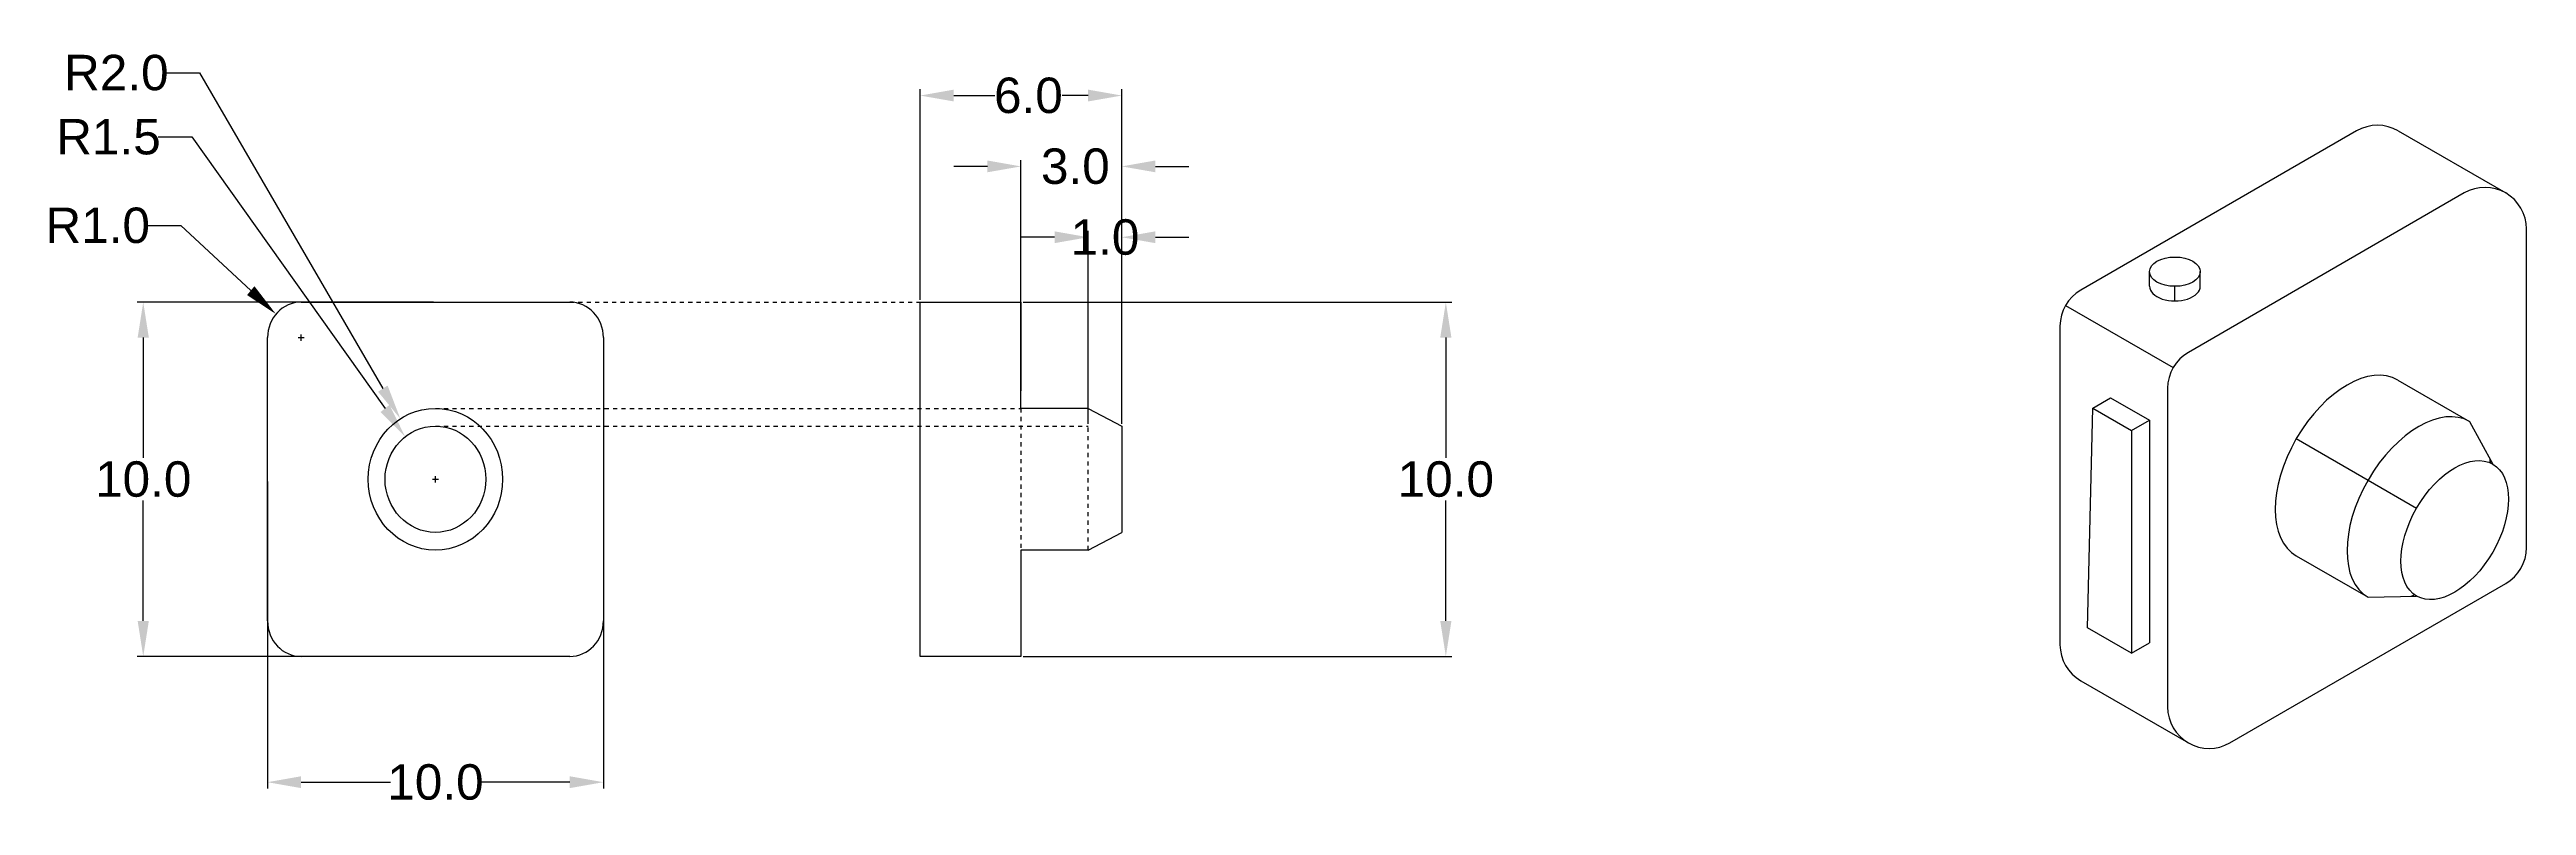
# Model space of a CAD drawing. Header units: inches. Extents: x 5.7 to 65.5, y 3.7 to 21.9.
import ezdxf

# ---------------------------------------------------------------- set-up
doc = ezdxf.new("R2010")
doc.units = ezdxf.units.IN
doc.header["$MEASUREMENT"] = 0
doc.linetypes.add('DOT2', pattern=[0.125, 0, -0.125])
doc.layers.add('cons', color=210, linetype='DOT2')
doc.layers.add('dim', color=7, linetype='Continuous')
doc.styles.get("Standard").update_dxf_attribs({"font": 'arial.ttf'})
doc.dimstyles.get("Standard").update_dxf_attribs({"dimtxt": 0.18, "dimasz": 0.18, "dimexe": 0.18, "dimexo": 0.0625, "dimgap": 0.09, "dimtad": 0, "dimtih": 1, "dimtoh": 1, "dimdec": 4, "dimzin": 0, "dimdsep": 46, "dimtxsty": 'Standard', "dimcen": 0.09, "dimadec": 0, "dimazin": 0, "dimtfac": 1, "dimtdec": 4, "dimtofl": 0, "dimtmove": 0, "dimatfit": 3, "dimfxl": 1, "dimtolj": 1, "dimtzin": 0, "dimarcsym": 0})

# ---------------------------------------------------------------- blocks, each defined once
blk = doc.blocks.new('*D2')
at = {"layer": 'Defpoints', "color": 0, "transparency": 16777216}
for p in [(18.385, 18.541), (9.686, 8.541), (18.385, 8.541)]:
    blk.add_point(p, dxfattribs=at)
at = {"layer": 'dim', "color": 4, "lineweight": -2, "transparency": 16777216}
for p, q in [((18.323, 18.541), (9.506, 18.541)), ((18.323, 8.541), (9.506, 8.541))]:
    blk.add_line(p, q, dxfattribs=at)
at = {"layer": 'dim', "color": 2, "lineweight": -2, "transparency": 16777216}
for p, q in [((9.686, 17.541), (9.686, 14.142)), ((9.686, 9.541), (9.686, 12.941))]:
    blk.add_line(p, q, dxfattribs=at)
at = {"layer": 'dim', "color": 2, "transparency": 16777216}
for points in [[(9.52, 17.541), (9.853, 17.541), (9.686, 18.541)], [(9.52, 9.541), (9.853, 9.541), (9.686, 8.541)]]:
    blk.add_solid(points, dxfattribs=at)
at = {"layer": 'dim', "color": 0, "transparency": 16777216, "insert": (9.686, 13.541), "char_height": 1, "attachment_point": 5}
blk.add_mtext('\\A1;10.0', dxfattribs=at)
blk = doc.blocks.new('*D3')
at = {"layer": 'Defpoints', "color": 0, "transparency": 16777216}
for p in [(13.385, 13.541), (23.385, 13.541), (23.385, 4.99)]:
    blk.add_point(p, dxfattribs=at)
at = {"layer": 'dim', "color": 4, "lineweight": -2, "transparency": 16777216}
for p, q in [((13.385, 13.479), (13.385, 4.81)), ((23.385, 13.479), (23.385, 4.81))]:
    blk.add_line(p, q, dxfattribs=at)
at = {"layer": 'dim', "color": 2, "lineweight": -2, "transparency": 16777216}
for p, q in [((14.385, 4.99), (17.045, 4.99)), ((22.385, 4.99), (19.725, 4.99))]:
    blk.add_line(p, q, dxfattribs=at)
at = {"layer": 'dim', "color": 2, "transparency": 16777216}
for points in [[(14.385, 5.157), (14.385, 4.823), (13.385, 4.99)], [(22.385, 5.157), (22.385, 4.823), (23.385, 4.99)]]:
    blk.add_solid(points, dxfattribs=at)
at = {"layer": 'dim', "color": 0, "transparency": 16777216, "insert": (18.385, 4.99), "char_height": 1, "attachment_point": 5}
blk.add_mtext('\\A1;10.0', dxfattribs=at)
blk = doc.blocks.new('*D4')
at = {"layer": 'Defpoints', "color": 0, "transparency": 16777216}
for p in [(17.341, 15.247), (18.385, 13.541)]:
    blk.add_point(p, dxfattribs=at)
at = {"layer": 'dim', "color": 2, "lineweight": -2, "transparency": 16777216}
for p, q in [((10.362, 25.016), (11.362, 25.016)), ((11.362, 25.016), (16.819, 16.1))]:
    blk.add_line(p, q, dxfattribs=at)
at = {"layer": 'dim', "color": 4, "lineweight": -2, "transparency": 16777216}
for p, q in [((18.295, 13.541), (18.475, 13.541)), ((18.385, 13.451), (18.385, 13.631))]:
    blk.add_line(p, q, dxfattribs=at)
at = {"layer": 'dim', "color": 2, "transparency": 16777216}
blk.add_solid([(16.961, 16.187), (16.677, 16.013), (17.341, 15.247)], dxfattribs=at)
at = {"layer": 'dim', "color": 0, "transparency": 16777216, "insert": (8.885, 25.016), "char_height": 1, "attachment_point": 5}
blk.add_mtext('\\A1;R2.0', dxfattribs=at)
blk = doc.blocks.new('*D5')
at = {"layer": 'Defpoints', "color": 0, "transparency": 16777216}
for p in [(17.485, 14.741), (18.385, 13.541)]:
    blk.add_point(p, dxfattribs=at)
at = {"layer": 'dim', "color": 2, "lineweight": -2, "transparency": 16777216}
for p, q in [((10.135, 23.205), (11.135, 23.205)), ((11.135, 23.205), (16.885, 15.541))]:
    blk.add_line(p, q, dxfattribs=at)
at = {"layer": 'dim', "color": 4, "lineweight": -2, "transparency": 16777216}
for p, q in [((18.295, 13.541), (18.475, 13.541)), ((18.385, 13.451), (18.385, 13.631))]:
    blk.add_line(p, q, dxfattribs=at)
at = {"layer": 'dim', "color": 2, "transparency": 16777216}
blk.add_solid([(17.018, 15.641), (16.752, 15.441), (17.485, 14.741)], dxfattribs=at)
at = {"layer": 'dim', "color": 0, "transparency": 16777216, "insert": (8.652, 23.205), "char_height": 1, "attachment_point": 5}
blk.add_mtext('\\A1;R1.5', dxfattribs=at)
blk = doc.blocks.new('*D6')
at = {"layer": 'Defpoints', "color": 0, "transparency": 16777216}
for p in [(35.816, 18.541), (35.816, 8.541), (48.464, 8.541)]:
    blk.add_point(p, dxfattribs=at)
at = {"layer": 'dim', "color": 4, "lineweight": -2, "transparency": 16777216}
for p, q in [((35.879, 18.541), (48.644, 18.541)), ((35.879, 8.541), (48.644, 8.541))]:
    blk.add_line(p, q, dxfattribs=at)
at = {"layer": 'dim', "color": 2, "lineweight": -2, "transparency": 16777216}
for p, q in [((48.464, 17.541), (48.464, 14.142)), ((48.464, 9.541), (48.464, 12.941))]:
    blk.add_line(p, q, dxfattribs=at)
at = {"layer": 'dim', "color": 2, "transparency": 16777216}
for points in [[(48.297, 17.541), (48.63, 17.541), (48.464, 18.541)], [(48.297, 9.541), (48.63, 9.541), (48.464, 8.541)]]:
    blk.add_solid(points, dxfattribs=at)
at = {"layer": 'dim', "color": 0, "transparency": 16777216, "insert": (48.464, 13.541), "char_height": 1, "attachment_point": 5}
blk.add_mtext('\\A1;10.0', dxfattribs=at)
blk = doc.blocks.new('*D7')
at = {"layer": 'Defpoints', "color": 0, "transparency": 16777216}
for p in [(38.816, 24.373), (32.816, 18.541), (38.816, 15.041)]:
    blk.add_point(p, dxfattribs=at)
at = {"layer": 'dim', "color": 4, "lineweight": -2, "transparency": 16777216}
for p, q in [((32.816, 18.604), (32.816, 24.553)), ((38.816, 15.104), (38.816, 24.553))]:
    blk.add_line(p, q, dxfattribs=at)
at = {"layer": 'dim', "color": 2, "lineweight": -2, "transparency": 16777216}
for p, q in [((33.816, 24.373), (35.036, 24.373)), ((37.816, 24.373), (37.039, 24.373))]:
    blk.add_line(p, q, dxfattribs=at)
at = {"layer": 'dim', "color": 2, "transparency": 16777216}
for points in [[(33.816, 24.54), (33.816, 24.207), (32.816, 24.373)], [(37.816, 24.54), (37.816, 24.207), (38.816, 24.373)]]:
    blk.add_solid(points, dxfattribs=at)
at = {"layer": 'dim', "color": 0, "transparency": 16777216, "insert": (36.037, 24.373), "char_height": 1, "attachment_point": 5}
blk.add_mtext('\\A1;6.0', dxfattribs=at)
blk = doc.blocks.new('*D8')
at = {"layer": 'Defpoints', "color": 0, "transparency": 16777216}
for p in [(35.816, 22.373), (35.816, 15.541), (38.816, 15.041)]:
    blk.add_point(p, dxfattribs=at)
at = {"layer": 'dim', "color": 4, "lineweight": -2, "transparency": 16777216}
for p, q in [((35.816, 15.604), (35.816, 22.553)), ((38.816, 15.104), (38.816, 22.553))]:
    blk.add_line(p, q, dxfattribs=at)
at = {"layer": 'dim', "color": 2, "lineweight": -2, "transparency": 16777216}
for p, q in [((34.816, 22.373), (33.816, 22.373)), ((39.816, 22.373), (40.816, 22.373))]:
    blk.add_line(p, q, dxfattribs=at)
at = {"layer": 'dim', "color": 2, "transparency": 16777216}
for points in [[(34.816, 22.54), (34.816, 22.207), (35.816, 22.373)], [(39.816, 22.54), (39.816, 22.207), (38.816, 22.373)]]:
    blk.add_solid(points, dxfattribs=at)
at = {"layer": 'dim', "color": 0, "transparency": 16777216, "insert": (37.434, 22.373), "char_height": 1, "attachment_point": 5}
blk.add_mtext('\\A1;3.0', dxfattribs=at)
blk = doc.blocks.new('*D9')
at = {"layer": 'Defpoints', "color": 0, "transparency": 16777216}
for p in [(37.816, 20.373), (37.816, 15.041), (38.816, 15.041)]:
    blk.add_point(p, dxfattribs=at)
at = {"layer": 'dim', "color": 2, "lineweight": -2, "transparency": 16777216}
for p, q in [((36.816, 20.373), (35.816, 20.373)), ((39.816, 20.373), (40.816, 20.373))]:
    blk.add_line(p, q, dxfattribs=at)
at = {"layer": 'dim', "color": 4, "lineweight": -2, "transparency": 16777216}
for p, q in [((37.816, 15.104), (37.816, 20.553)), ((38.816, 15.104), (38.816, 20.553))]:
    blk.add_line(p, q, dxfattribs=at)
at = {"layer": 'dim', "color": 2, "transparency": 16777216}
for points in [[(36.816, 20.54), (36.816, 20.207), (37.816, 20.373)], [(39.816, 20.54), (39.816, 20.207), (38.816, 20.373)]]:
    blk.add_solid(points, dxfattribs=at)
at = {"layer": 'dim', "color": 0, "transparency": 16777216, "insert": (38.316, 20.373), "char_height": 1, "attachment_point": 5}
blk.add_mtext('\\A1;1.0', dxfattribs=at)
blk = doc.blocks.new('*D10')
at = {"layer": 'Defpoints', "color": 0, "transparency": 16777216}
for p in [(13.636, 18.204), (14.385, 17.541)]:
    blk.add_point(p, dxfattribs=at)
at = {"layer": 'dim', "color": 2, "lineweight": -2, "transparency": 16777216}
for p, q in [((9.808, 20.704), (10.808, 20.704)), ((10.808, 20.704), (12.887, 18.866))]:
    blk.add_line(p, q, dxfattribs=at)
at = {"layer": 'dim', "color": 4, "lineweight": -2, "transparency": 16777216}
for p, q in [((14.295, 17.541), (14.475, 17.541)), ((14.385, 17.451), (14.385, 17.631))]:
    blk.add_line(p, q, dxfattribs=at)
at = {"layer": 'dim', "color": 2, "transparency": 16777216}
blk.add_solid([(12.997, 18.991), (12.776, 18.741), (13.636, 18.204)], dxfattribs=at)
at = {"layer": 'dim', "color": 0, "transparency": 16777216, "insert": (8.331, 20.704), "char_height": 1, "attachment_point": 5}
blk.add_mtext('\\A1;R1.0', dxfattribs=at)
blk = doc.blocks.new('Incomplete sketch')
for p, q in [((32.81639, 8.5412), (32.81639, 18.5412)), ((32.81639, 18.5412), (35.81639, 18.5412)), ((35.81639, 18.5412), (35.81639, 16.0412)), ((35.81639, 15.5412), (35.81639, 16.0412)), ((37.81639, 15.5412), (35.81639, 15.5412)), ((37.81639, 15.5412), (38.81639, 15.0412)), ((38.81639, 15.0412), (38.81639, 12.0412)), ((37.81639, 11.5412), (38.81639, 12.0412)), ((37.81639, 11.5412), (35.81639, 11.5412)), ((35.81639, 11.5412), (35.81639, 11.0412)), ((35.81639, 11.0412), (35.81639, 8.5412)), ((35.81639, 8.5412), (32.81639, 8.5412))]:
    blk.add_line(p, q)
blk.add_lwpolyline([(13.38529, 17.5412, -0.41421356), (14.38529, 18.5412), (22.38529, 18.5412, -0.41421356), (23.38529, 17.5412), (23.38529, 9.5412, -0.41421356), (22.38529, 8.5412), (14.38529, 8.5412, -0.41421356), (13.38529, 9.5412)], format="xyb", close=True)
for radius in [2, 1.5]:
    blk.add_circle((18.38529, 13.5412), radius)
at = {"layer": 'cons'}
for p, q in [((22.38529, 18.5412), (32.81639, 18.5412)), ((18.38529, 15.5412), (35.81639, 15.5412)), ((35.81639, 15.5412), (35.81639, 11.5412)), ((18.38529, 15.0412), (37.81639, 15.0412)), ((37.81639, 11.5412), (37.81639, 15.0412))]:
    blk.add_line(p, q, dxfattribs=at)
at = {"layer": 'dim'}
for center, mpoint, picture, middle in [((18.38529, 13.5412), (17.34119, 15.24703), '*D4', (8.88475, 25.01597)), ((18.38529, 13.5412), (17.48509, 14.74105), '*D5', (8.6521, 23.20533)), ((14.38529, 17.5412), (13.63607, 18.20352), '*D10', (8.33068, 20.7038))]:
    dim = blk.add_radius_dim(center=center, mpoint=mpoint, dimstyle='Standard', dxfattribs=at)
    dim.commit()
    dim.dimension.update_dxf_attribs({"geometry": picture, "text_midpoint": middle, "dimtype": 132})
for base, p1, p2, picture, middle in [((38.81639, 24.37325), (32.81639, 18.5412), (38.81639, 15.0412), '*D7', (36.03729, 24.37325)), ((35.81639, 22.37325), (38.81639, 15.0412), (35.81639, 15.5412), '*D8', (37.43376, 22.37325)), ((37.81639, 20.37325), (38.81639, 15.0412), (37.81639, 15.0412), '*D9', (38.31639, 20.37325))]:
    dim = blk.add_linear_dim(base=base, p1=p1, p2=p2, dimstyle='Standard', override={"dimtmove": 0}, dxfattribs=at)
    dim.commit()
    dim.dimension.update_dxf_attribs({"geometry": picture, "text_midpoint": middle, "dimtype": 128})
for base, p1, p2, picture, middle in [((9.68619, 8.5412), (18.38529, 18.5412), (18.38529, 8.5412), '*D2', (9.68619, 13.5412)), ((48.46382, 8.5412), (35.81639, 18.5412), (35.81639, 8.5412), '*D6', (48.46382, 13.5412))]:
    dim = blk.add_linear_dim(base=base, p1=p1, p2=p2, angle=90, dimstyle='Standard', dxfattribs=at)
    dim.commit()
    dim.dimension.update_dxf_attribs({"geometry": picture, "text_midpoint": middle})
dim = blk.add_linear_dim(base=(23.38529, 4.99004), p1=(13.38529, 13.5412), p2=(23.38529, 13.5412), dimstyle='Standard', dxfattribs=at)
dim.commit()
dim.dimension.update_dxf_attribs({"geometry": '*D3', "text_midpoint": (18.38529, 4.99004)})

msp = doc.modelspace()

# ---------------------------------------------------------------- linework, layer by layer
for p, q in [((62.385, 19.936), (64.983, 18.436)), ((56.387, 16.184), (56.387, 16.538)), ((56.999, 15.83), (56.999, 16.184)), ((57.611, 16.184), (57.611, 16.538)), ((54.359, 15.725), (56.957, 14.225)), ((62.378, 13.923), (64.11, 12.923)), ((55.014, 13.246), (55.447, 13.496)), ((55.953, 12.704), (56.386, 12.954)), ((64.11, 12.923), (64.67, 11.893)), ((59.929, 12.509), (61.661, 11.509)), ((61.661, 11.509), (62.833, 10.832)), ((59.929, 9.681), (61.661, 8.681)), ((61.661, 8.681), (62.833, 8.711)), ((55.953, 7.328), (56.386, 7.578)), ((54.725, 6.668), (57.323, 5.168))]:
    msp.add_line(p, q)
msp.add_lwpolyline([(62.385, 19.936, 0.267949), (61.385, 19.936), (54.725, 16.091, 0.267949), (54.225, 15.225), (54.225, 7.534, 0.267949), (54.725, 6.668, 0.267949)], format="xyb")
msp.add_lwpolyline([(65.483, 17.57, 0.57735), (63.983, 18.436), (57.323, 14.591, 0.267949), (56.823, 13.725), (56.823, 6.034, 0.57735), (58.323, 5.168), (64.983, 9.013, 0.267949), (65.483, 9.879)], format="xyb", close=True)
msp.add_lwpolyline([(55.953, 12.704), (55.953, 7.328), (54.886, 7.944), (55.014, 13.246)], close=True)
msp.add_lwpolyline([(55.447, 13.496), (56.386, 12.954), (56.386, 7.578)])
for centre, major_axis in [((56.999, 16.538), (-0.612, 0)), ((63.751, 10.302), (-0.919, -1.591))]:
    msp.add_ellipse(centre, major_axis=major_axis, ratio=0.57735)
for centre, major_axis, start_param, end_param in [((56.999, 16.184), (-0.612, 0), 6.283185, 9.424778), ((61.153, 11.802), (-1.225, -2.121), 3.141593, 6.283185), ((62.885, 10.802), (-1.225, -2.121), 3.141593, 6.283185), ((62.885, 10.802), (-1.225, -2.121), 8.700076, 8.745104), ((62.885, 10.802), (-1.225, -2.121), 6.962859, 7.007888)]:
    msp.add_ellipse(centre, major_axis=major_axis, ratio=0.57735, start_param=start_param, end_param=end_param)

# ---------------------------------------------------------------- block references
at = {"xscale": 0.8107377744128854, "yscale": 0.8548115659028213, "zscale": 0.8107377744128854}
msp.add_blockref('Incomplete sketch', (0.111, -0.047), dxfattribs=at)

doc.saveas('drawing.dxf')
